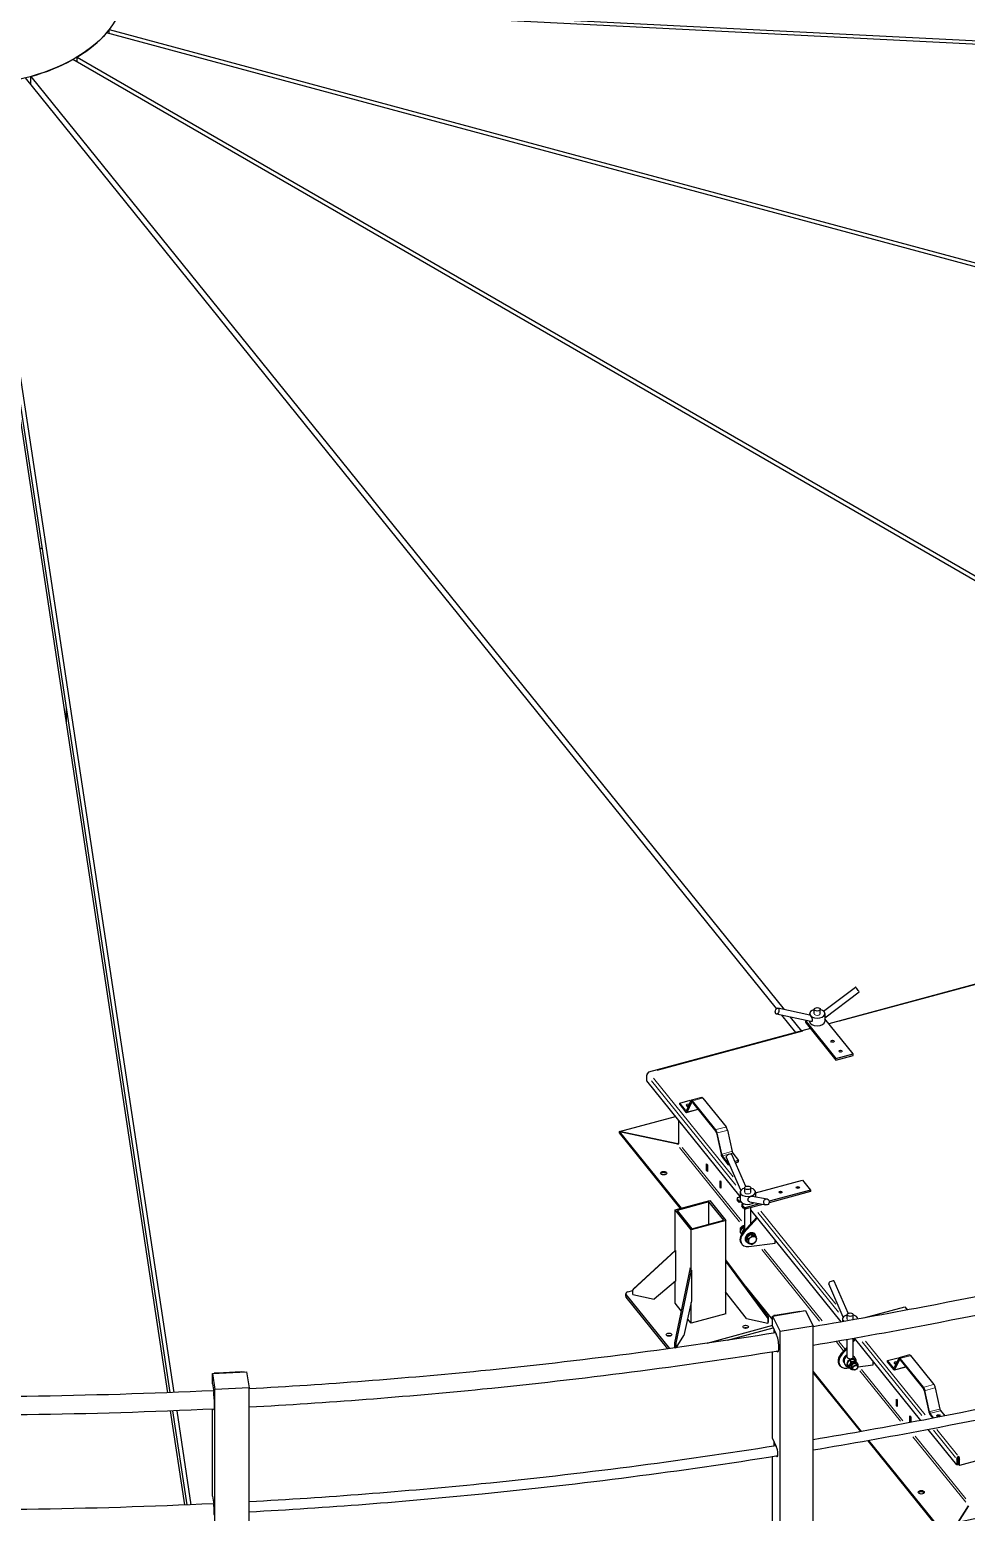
# Model space of a CAD drawing. Header units: millimetres. Extents: x 0 to 89100, y 0 to 63000.
# Drawn here: x 80287 to 82131, y 47537 to 50454 of the extents above; entities that cross this region are included whole.
import ezdxf

# ---------------------------------------------------------------- set-up
doc = ezdxf.new("R2010")
doc.units = ezdxf.units.MM
doc.header["$LTSCALE"] = 150
doc.layers.add('Visible', color=7, linetype='Continuous', lineweight=25)
doc.layers.add('Visible Narrow', color=7, linetype='Continuous', lineweight=18)

msp = doc.modelspace()

# ---------------------------------------------------------------- linework, layer by layer
at = {"layer": 'Visible'}
for p, q in [((85925.68, 50234.26), (80469.19, 50509.87)), ((80470.24, 50516.77), (85929.23, 50241.03)), ((85043.28, 49207.63), (80438.07, 50447.45)), ((80443.14, 50453.73), (85050.43, 49213.35)), ((80443.14, 50446.09), (80443.14, 50453.73)), ((83743.01, 48448.61), (80371.85, 50394.95)), ((80380.33, 50399.85), (83752.75, 48452.78)), ((80380.33, 50390.05), (80380.33, 50399.85)), ((81757.25, 48527.82), (80278.51, 50358.69)), ((80289.39, 50361.61), (81771.97, 48525.98)), ((80289.39, 50345.22), (80289.39, 50361.61)), ((80558.92, 47772.06), (80169.32, 50343.04)), ((80181.28, 50343.64), (80570.89, 47772.54)), ((80563.51, 47772.25), (80231.3, 49964.53)), ((80359.21, 49089.98), (80359.21, 49120.49)), ((82268.88, 48608.02), (81860.19, 48497.99)), ((81849.92, 48522.52), (81912.74, 48570.12)), ((81852.38, 48509.33), (81919.98, 48560.56)), ((81825.05, 48502.06), (81757.12, 48516.95)), ((81822.92, 48514.81), (81759.69, 48528.68)), ((81795.42, 48480.56), (81767.94, 48514.58)), ((81822.38, 48517.77), (81822.38, 48514.93)), ((81831.38, 48517.77), (81831.38, 48526.34)), ((81843.38, 48517.77), (81843.38, 48526.34)), ((81852.38, 48517.77), (81852.38, 48502.46)), ((81824.17, 48488.3), (81504.86, 48402.33)), ((81784.03, 48511.05), (81806.29, 48483.48)), ((81814.97, 48500.18), (81814.97, 48503.24)), ((81815.32, 48502.32), (81874.27, 48429.33)), ((81815.32, 48499.26), (81874.27, 48426.27)), ((81822.38, 48502.64), (81822.38, 48502.46)), ((81908.26, 48438.48), (81852.38, 48507.66)), ((81874.27, 48429.33), (81908.26, 48438.48)), ((81874.27, 48426.27), (81908.26, 48435.42)), ((81874.27, 48426.27), (81874.27, 48429.33)), ((81908.26, 48435.42), (81908.26, 48438.48)), ((81501.98, 48397.32), (81501.68, 48397.23)), ((81501.68, 48385.6), (81501.68, 48397.23)), ((81501.68, 48397.23), (81501.96, 48396.89)), ((81504.18, 48400.76), (81503.04, 48400.45)), ((81503.04, 48400.45), (81503.37, 48400.05)), ((81503.04, 48399.68), (81503.04, 48400.45)), ((81685.64, 48157.83), (81501.68, 48385.6)), ((81566.81, 48341.77), (81587.2, 48347.26)), ((81578.29, 48327.56), (81566.81, 48341.77)), ((81566.81, 48338.71), (81566.81, 48341.77)), ((81566.81, 48338.71), (81578.29, 48324.49)), ((81588.77, 48346.58), (81579.66, 48327.39)), ((81581.04, 48324.16), (81590.14, 48343.35)), ((81587.2, 48347.26), (81588.39, 48345.79)), ((81609.96, 48352.86), (81589.56, 48347.37)), ((81637.51, 48289.3), (81591.51, 48346.25)), ((81591.51, 48343.19), (81637.51, 48286.24)), ((81611.91, 48351.74), (81657.9, 48294.79)), ((81448.23, 48285.82), (81558.32, 48315.46)), ((81580.24, 48323.38), (81600.63, 48328.87)), ((81601.81, 48330.44), (81601.43, 48329.65)), ((81559.86, 48262.37), (81448.23, 48285.82)), ((81448.23, 48283.37), (81448.23, 48285.82)), ((81448.23, 48283.37), (81448.23, 48285.82)), ((81448.23, 48285.82), (81559.86, 48262.37)), ((81570.05, 48134.98), (81448.23, 48285.82)), ((81568.43, 48134.55), (81448.23, 48283.37)), ((81565.11, 48262.41), (81565.11, 48307.06)), ((81638.88, 48283.01), (81647.98, 48241.27)), ((81649.36, 48241.1), (81640.25, 48282.84)), ((81660.64, 48288.33), (81669.75, 48246.59)), ((81619.47, 48209.19), (81619.47, 48222.05)), ((81619.47, 48222.05), (81621.05, 48220.09)), ((81620.31, 48209.48), (81620.31, 48221.01)), ((81621.05, 48220.09), (81621.05, 48207.23)), ((81662.21, 48223.65), (81650.73, 48237.87)), ((81650.73, 48234.8), (81662.21, 48220.59)), ((81687.1, 48170.3), (81658.32, 48236.08)), ((81663.59, 48224.02), (81662.21, 48223.65)), ((81662.21, 48220.59), (81662.21, 48223.65)), ((81662.21, 48220.59), (81664.79, 48221.28)), ((81696.89, 48177.85), (81669.31, 48240.89)), ((81671.12, 48243.36), (81682.6, 48229.14)), ((81682.6, 48229.14), (81675.31, 48227.17)), ((81676.51, 48224.44), (81682.6, 48226.08)), ((81682.6, 48226.08), (81682.6, 48229.14)), ((81620.35, 48209.43), (81619.47, 48209.19)), ((81621.05, 48207.23), (81619.47, 48209.19)), ((81620.31, 48209.48), (81621.05, 48208.56)), ((81646.09, 48176.22), (81646.09, 48189.08)), ((81646.09, 48189.08), (81647.68, 48187.12)), ((81646.98, 48176.46), (81646.09, 48176.22)), ((81647.68, 48174.26), (81646.09, 48176.22)), ((81646.93, 48176.52), (81646.93, 48188.04)), ((81647.68, 48175.59), (81646.93, 48176.52)), ((81647.68, 48187.12), (81647.68, 48174.26)), ((81685.64, 48166.57), (81685.64, 48151.26)), ((81694.64, 48166.57), (81694.64, 48175.15)), ((81706.64, 48166.57), (81706.64, 48175.15)), ((81715.64, 48165.41), (81808.27, 48190.35)), ((81715.64, 48166.57), (81715.64, 48157.56)), ((81824.12, 48167.66), (81742.82, 48145.78)), ((81824.12, 48170.73), (81742.89, 48148.86)), ((81808.27, 48190.35), (81824.12, 48170.73)), ((81824.12, 48170.73), (81824.12, 48167.66)), ((81557.61, 48131.63), (81625.58, 48149.93)), ((81624.13, 48147.63), (81561.6, 48130.8)), ((81653.29, 48111.53), (81624.13, 48147.63)), ((81624.13, 48103.68), (81624.13, 48147.63)), ((81625.58, 48149.93), (81657.28, 48110.69)), ((81679.68, 48154.35), (81679.68, 48151.29)), ((81683.52, 48149.12), (81680.03, 48153.43)), ((81683.52, 48146.05), (81680.03, 48150.37)), ((81681.84, 48156.31), (81685.64, 48157.33)), ((81685.87, 48149.75), (81683.52, 48149.12)), ((81683.52, 48149.12), (81683.52, 48146.05)), ((81687.47, 48147.12), (81683.52, 48146.05)), ((81689.22, 48142.05), (81694.29, 48143.42)), ((81689.22, 48142.05), (81689.22, 48138.99)), ((81692.71, 48137.74), (81689.22, 48142.05)), ((81692.71, 48134.67), (81689.22, 48138.99)), ((81694.64, 48091.78), (81694.64, 48133.6)), ((81723.95, 48143.76), (81697.69, 48136.69)), ((81730.61, 48142.49), (81697.69, 48133.63)), ((81704.67, 48147.43), (81736.35, 48141.4)), ((81706.64, 48104.69), (81706.64, 48136.04)), ((81709.12, 48158.8), (81738.59, 48153.18)), ((81589.31, 48092.39), (81557.61, 48131.63)), ((81557.61, 48051.39), (81557.61, 48131.63)), ((81561.6, 48130.8), (81590.76, 48094.69)), ((81657.28, 48110.69), (81589.31, 48092.39)), ((81590.76, 48094.69), (81653.29, 48111.53)), ((81657.28, 48030.44), (81657.28, 48110.69)), ((81691.39, 48087.91), (81718.25, 48117.45)), ((81719.52, 48115.88), (81692.66, 48086.34)), ((81884.79, 47911.25), (81706.64, 48131.82)), ((81589.31, 48012.14), (81589.31, 48092.39)), ((81688.65, 48084.44), (81685.74, 48088.04)), ((81686.69, 48086.74), (81687.83, 48085.33)), ((81693.2, 48092.75), (81690.28, 48096.36)), ((81698.82, 48077.77), (81706.7, 48083.99)), ((81698.82, 48077.77), (81701.59, 48074.34)), ((81698.82, 48069.58), (81698.82, 48077.77)), ((81706.7, 48083.99), (81709.47, 48080.55)), ((81706.7, 48083.99), (81714.57, 48082.01)), ((81714.31, 48084.28), (81715.26, 48083.1)), ((81714.57, 48082.01), (81717.34, 48078.58)), ((81474.09, 47974.27), (81557.99, 48051.59)), ((81557.61, 48052.1), (81475.37, 47976.3)), ((81557.99, 48051.59), (81557.61, 48051.39)), ((81557.99, 48051.59), (81557.99, 47991.43)), ((81689.22, 48064.01), (81687.95, 48065.58)), ((81696.8, 48070.14), (81697.75, 48068.96)), ((81701.59, 48066.15), (81698.82, 48069.58)), ((81702.52, 48059.46), (81754.5, 48065.89)), ((81754.5, 48065.89), (81754.5, 48072.58)), ((81587.44, 48017.77), (81556.06, 47870.38)), ((81589.31, 48012.14), (81587.44, 48017.77)), ((81656.47, 48030.9), (81656.47, 47970.73)), ((81657.28, 48030.44), (81656.47, 48030.9)), ((81656.47, 48030.9), (81740.37, 47918.31)), ((81741.65, 47920.35), (81657.28, 48033.57)), ((81557.99, 47991.43), (81516.38, 47956.2)), ((81557.61, 47947.92), (81557.61, 47991.11)), ((81559.58, 47869.64), (81590.12, 48013.03)), ((81590.12, 48013.03), (81589.31, 48012.14)), ((81590.12, 48013.03), (81590.12, 47952.87)), ((81898.48, 47928.26), (81870.9, 47991.29)), ((81460.41, 47961.87), (81460.41, 47966.77)), ((81546.84, 47858.8), (81461.11, 47964.94)), ((81543.28, 47858.31), (81461.11, 47960.04)), ((81464.74, 47970.7), (81474.09, 47973.21)), ((81475.37, 47976.3), (81474.09, 47974.27)), ((81474.09, 47965.08), (81474.09, 47974.27)), ((81474.09, 47965.08), (81516.38, 47956.2)), ((81698.08, 47918.01), (81656.47, 47970.73)), ((81657.28, 47926.98), (81657.28, 47969.71)), ((81697.07, 47980.17), (81749.31, 47915.49)), ((81888.69, 47920.7), (81859.91, 47986.48)), ((81569.45, 47933.27), (81557.61, 47947.92)), ((81590.12, 47952.87), (81574.97, 47884.87)), ((81589.31, 47908.68), (81589.31, 47949.23)), ((81749.31, 47922.89), (81814.28, 47933.46)), ((81803.16, 47932.06), (81758.4, 47924.78)), ((81803.16, 47932.06), (81809.66, 47933.12)), ((81809.84, 47932.74), (81809.66, 47933.12)), ((81814.28, 47933.46), (81829.13, 47903.03)), ((81929.34, 47919.08), (82009.86, 47940.76)), ((82009.86, 47940.76), (82014.76, 47934.69)), ((81589.31, 47908.68), (81582.23, 47917.44)), ((81657.28, 47926.98), (81589.31, 47908.68)), ((81749.31, 47903.98), (81619.75, 47869.1)), ((81750.15, 47899.3), (81659.87, 47875)), ((81698.08, 47918.01), (81740.37, 47909.13)), ((81740.37, 47918.31), (81741.65, 47920.35)), ((81740.37, 47918.31), (81740.37, 47909.13)), ((81740.37, 47909.13), (81741.65, 47911.16)), ((81741.65, 47911.16), (81741.65, 47920.35)), ((81749.31, 47922.89), (81764.16, 47892.47)), ((81749.31, 47902.69), (81749.31, 47922.89)), ((81749.31, 47902.69), (81756.74, 47887.47)), ((81758.4, 47924.78), (81751.91, 47923.73)), ((81752.09, 47923.35), (81751.91, 47923.73)), ((81751.91, 47923.73), (81751.91, 47923.32)), ((81829.13, 47903.03), (81764.16, 47892.47)), ((81829.13, 47161.45), (81829.13, 47903.03)), ((81887.23, 47916.98), (81887.23, 47911.67)), ((81896.23, 47916.98), (81896.23, 47925.55)), ((81908.23, 47916.98), (81908.23, 47925.55)), ((81917.23, 47916.98), (81917.23, 47916.93)), ((81556.06, 47870.38), (81559.58, 47869.64)), ((81556.06, 47870.38), (81556.06, 47861.2)), ((81559.65, 47860.57), (81574.97, 47884.87)), ((81751.91, 47897.37), (81751.91, 47889.18)), ((81764.16, 47150.88), (81764.16, 47892.47)), ((81896.23, 47842.18), (81896.23, 47876.47)), ((81908.23, 47842.18), (81908.23, 47878.56)), ((81908.23, 47875.1), (81911.28, 47878.45)), ((81912.55, 47876.88), (81908.23, 47872.13)), ((82041.48, 47717.25), (81910.83, 47879.02)), ((81556.06, 47861.2), (81559.29, 47860.52)), ((81559.58, 47860.56), (81559.58, 47869.64)), ((81749.31, 47681.62), (81749.31, 47852.09)), ((81884.42, 47848.92), (81896.23, 47861.9)), ((81896.23, 47858.94), (81885.69, 47847.35)), ((81908.29, 47844.1), (81908.23, 47844.17)), ((82019.16, 47846.21), (81998.76, 47840.72)), ((82021.11, 47845.09), (82067.1, 47788.15)), ((80646.68, 47809.7), (80713.91, 47813.14)), ((80703.12, 47812.93), (80656.8, 47810.55)), ((80703.12, 47812.93), (80709.84, 47813.27)), ((80709.9, 47812.94), (80709.84, 47813.27)), ((80713.91, 47813.14), (80718.75, 47781.66)), ((81924.78, 47695.79), (81829.13, 47814.21)), ((81923.05, 47695.48), (81829.13, 47811.76)), ((81882.25, 47825.02), (81880.98, 47826.59)), ((81890.79, 47829.97), (81889.83, 47831.14)), ((81895.55, 47820.47), (81901.1, 47821.15)), ((81896.04, 47827.66), (81898.96, 47824.05)), ((81900.59, 47835.98), (81903.5, 47832.37)), ((81900.59, 47821.79), (81903.5, 47818.18)), ((81902.67, 47819.33), (81901.5, 47820.78)), ((81907.23, 47817.96), (81905.05, 47820.66)), ((81912.59, 47834.81), (81909.68, 47838.42)), ((81916.57, 47825.5), (81914.38, 47828.2)), ((81916.19, 47830.24), (81915.01, 47831.7)), ((81917.34, 47823.16), (81947.53, 47826.89)), ((81947.53, 47826.89), (81947.53, 47833.58)), ((81976.01, 47835.13), (81996.4, 47840.62)), ((81987.49, 47820.91), (81976.01, 47835.13)), ((81976.01, 47832.07), (81976.01, 47835.13)), ((81976.01, 47832.07), (81987.49, 47817.85)), ((81997.97, 47839.94), (81988.86, 47820.74)), ((81989.44, 47816.73), (82009.83, 47822.22)), ((81990.24, 47817.51), (81999.34, 47836.71)), ((81996.4, 47840.62), (81997.59, 47839.14)), ((82046.71, 47782.66), (82000.71, 47839.6)), ((82000.71, 47836.54), (82046.71, 47779.6)), ((82011.01, 47823.8), (82010.63, 47823)), ((80646.68, 47809.7), (80651.52, 47778.21)), ((80646.68, 47789.49), (80646.68, 47809.7)), ((80646.68, 47789.49), (80649.1, 47773.74)), ((80656.8, 47810.55), (80650.08, 47810.21)), ((80650.13, 47809.87), (80650.08, 47810.21)), ((80650.08, 47810.21), (80650.08, 47809.87)), ((80718.75, 47781.66), (80651.52, 47778.21)), ((80651.52, 47036.63), (80651.52, 47778.21)), ((80718.75, 47040.07), (80718.75, 47781.66)), ((81993.17, 47746.5), (81993.17, 47759.36)), ((81993.17, 47759.36), (81994.75, 47757.4)), ((81994.01, 47746.79), (81994.01, 47758.32)), ((81994.75, 47757.4), (81994.75, 47744.54)), ((82048.08, 47776.37), (82057.18, 47734.62)), ((82058.56, 47734.45), (82049.45, 47776.2)), ((82069.84, 47781.69), (82078.95, 47739.94)), ((80592.4, 47551.08), (80564.38, 47736.03)), ((80597, 47551.27), (80568.97, 47736.21)), ((80576.35, 47736.51), (80604.37, 47551.59)), ((80646.68, 47568.42), (80646.68, 47739.63)), ((81994.05, 47746.74), (81993.17, 47746.5)), ((81994.75, 47744.54), (81993.17, 47746.5)), ((81994.01, 47746.79), (81994.75, 47745.87)), ((82019.79, 47713.53), (82019.79, 47726.39)), ((82019.79, 47726.39), (82021.38, 47724.43)), ((82020.63, 47713.83), (82020.63, 47725.35)), ((82021.38, 47724.43), (82021.38, 47713.44)), ((82067.23, 47722.18), (82059.93, 47731.22)), ((82059.93, 47728.16), (82065.09, 47721.77)), ((82080.32, 47736.71), (82088.69, 47726.36)), ((82020.68, 47713.77), (82019.79, 47713.53)), ((82020.07, 47713.19), (82019.79, 47713.53)), ((82021, 47713.37), (82020.63, 47713.83)), ((82112.07, 47629.85), (82055.86, 47699.45)), ((82450.1, 47718.41), (82117.18, 47628.78)), ((81749.31, 47681.62), (81756.74, 47666.41)), ((81751.91, 47676.31), (81751.91, 47666.72)), ((82073.59, 47509.09), (81937.52, 47677.56)), ((82075.3, 47509.42), (81939.25, 47677.87)), ((81749.31, 47467.29), (81749.31, 47645.89)), ((82113.83, 47642.38), (82111.79, 47641.83)), ((82111.79, 47641.83), (82112.07, 47641.48)), ((82114.11, 47642.03), (82112.07, 47641.48)), ((82112.07, 47641.48), (82112.07, 47629.85)), ((82113.83, 47644.22), (82114.78, 47643.04)), ((82113.83, 47642.38), (82114.11, 47642.03)), ((82114.11, 47642.03), (82114.11, 47630.4)), ((82114.78, 47636.91), (82114.11, 47637.75)), ((82114.78, 47643.04), (82116.82, 47643.59)), ((82114.78, 47636.91), (82114.78, 47643.04)), ((82116.23, 47637.3), (82114.78, 47636.91)), ((82115.87, 47644.76), (82115.87, 47646.6)), ((82116.82, 47641.75), (82116.23, 47641.59)), ((82116.23, 47641.59), (82116.23, 47629.95)), ((82116.23, 47641.59), (82117.18, 47640.41)), ((82116.82, 47641.75), (82117.77, 47640.57)), ((82117.18, 47640.41), (82117.77, 47640.57)), ((82117.18, 47628.78), (82117.18, 47640.41)), ((82114.11, 47630.4), (82112.07, 47629.85)), ((82116.23, 47629.95), (82117.18, 47628.78)), ((80646.68, 47568.42), (80649.1, 47552.68)), ((82114.99, 47517.21), (82135.46, 47549.69)), ((82135.46, 47549.69), (82114.99, 47517.21))]:
    msp.add_line(p, q, dxfattribs=at)
for centre, start, end in [((81700.64, 48083.29), 166.75675, 174.6394), ((81902.23, 47833.7), 355.49669, 60), ((81902.23, 47833.7), 166.75675, 262.0295)]:
    msp.add_arc(centre, 12, start, end, dxfattribs=at)
for centre, major_axis, ratio, start_param, end_param in [((80147.07, 50348.97), (-6187.5, 0), 0.5773503, 6.0985564, 9.6081897), ((80147.07, 50529.62), (-323.93, 0), 0.5773503, 2.374718, 2.6867368), ((80147.07, 50529.62), (-323.93, 0), 0.5773503, 2.0256522, 2.337671), ((80147.07, 50348.97), (6112.5, 0), 0.5773503, 3.3458491, 6.2831853), ((80147.07, 49856.01), (-750, 0), 0.5773503, 1.785994, 1.7921865), ((81916.36, 48565.34), (-3.62, 4.78), 0.0281266, 3.1415927, 6.2831853), ((81837.38, 48517.77), (15, 0), 0.5773503, 1.9823132, 7.4424648), ((81818.72, 48503.24), (-3.75, 0), 0.5773503, 5.829776, 6.7195176), ((81818.72, 48500.18), (-3.75, 0), 0.5773503, 0, 0.4363323), ((81837.38, 48502.46), (15, 0), 0.5773503, 3.1415927, 6.2831853), ((81867.5, 48460.27), (3.37, 0), 0.5773503, 0.9037852, 2.2378075), ((81867.5, 48460.27), (-3.37, 0), 0.5773503, 4.0453778, 5.3794001), ((81883.34, 48440.65), (3.37, 0), 0.5773503, 0.9037852, 2.2378075), ((81883.34, 48440.65), (-3.37, 0), 0.5773503, 4.0453778, 5.3794001), ((81506.03, 48397.99), (3.5, 2.83), 0.7399972, 1.03209, 2.6028863), ((81506.03, 48397.99), (-1.17, 4.35), 0.3450664, 5.6206309, 7.0760912), ((81582.71, 48337.45), (-3.37, 0), 0.5773503, 3.9278463, 8.1039093), ((81591.51, 48340.12), (-1.95, 7.24), 0.3450664, 5.6206309, 6.6678285), ((81591.51, 48340.12), (-0.97, 3.62), 0.3450664, 5.6206309, 6.6678285), ((81611.91, 48345.61), (-1.95, 7.24), 0.3450664, 5.6206309, 6.2831853), ((81578.29, 48330.62), (0.97, -3.62), 0.3450664, 5.6206309, 6.6678285), ((81578.29, 48330.62), (1.95, -7.24), 0.3450664, 5.6206309, 6.6678285), ((81582.71, 48334.39), (3.37, 0), 0.5773503, 1.2240177, 2.2377771), ((81582.71, 48334.39), (-3.37, 0), 0.5773503, 4.3655678, 5.3794001), ((81598.68, 48336.11), (1.95, -7.24), 0.3450664, 0, 0.3846432), ((81637.51, 48283.18), (1.95, -7.24), 0.3450664, 1.4318407, 2.4790383), ((81637.51, 48283.18), (-0.97, 3.62), 0.3450664, 4.5734334, 5.6206309), ((81657.9, 48288.67), (-1.95, 7.24), 0.3450664, 4.5734334, 5.6206309), ((81650.73, 48240.93), (-1.95, 7.24), 0.3450664, 1.4318407, 2.4790383), ((81650.73, 48240.93), (0.97, -3.62), 0.3450664, 4.5734334, 5.6206309), ((81663.82, 48238.48), (-5.5, -2.4), 0.3753006, 3.1415927, 6.2831853), ((81671.12, 48246.42), (-0.97, 3.62), 0.3450664, 1.4318407, 2.4790383), ((81534.95, 48201.61), (6, 0), 0.5773503, 0.3613671, 2.7802255), ((81700.64, 48166.57), (15, 0), 0.5773503, 1.9823132, 7.4424648), ((81765.22, 48163.75), (3.37, 0), 0.5773503, 0.9037852, 2.2378075), ((81765.22, 48163.75), (-3.37, 0), 0.5773503, 4.0453778, 5.3794001), ((81799.2, 48172.9), (3.37, 0), 0.5773503, 0.9037852, 2.2378075), ((81799.2, 48172.9), (-3.37, 0), 0.5773503, 4.0453778, 5.3794001), ((81683.43, 48154.35), (-3.75, 0), 0.5773503, 5.1487213, 6.7195176), ((81683.43, 48151.29), (-3.75, 0), 0.5773503, 0, 0.4363323), ((81700.64, 48151.26), (-15, 0), 0.5773503, 0, 2.4798153), ((81696.11, 48138.65), (-3.75, 0), 0.5773503, 0.4363323, 2.0071286), ((81696.11, 48135.59), (-3.75, 0), 0.5773503, 0.4363323, 2.0071286), ((81704.29, 48078.78), (-16.34, -13.19), 0.7399972, 4.9182996, 6.2831853), ((81690.98, 48095.26), (4.67, 3.77), 0.7399972, 0.2919111, 2.8847674), ((81705.56, 48077.21), (-16.34, -13.19), 0.7399972, 4.9182996, 7.1550406), ((81697.95, 48086.63), (-7.91, -6.39), 0.7399972, 4.5406422, 5.5218653), ((81705.56, 48077.21), (8.75, 7.07), 0.7399972, 0, 3.1415927), ((81700.64, 48091.78), (-6, 0), 0.5773503, 0, 0.0768904), ((81706.51, 48076.03), (8.75, 7.07), 0.7399972, 5.8131779, 9.8947854), ((81706.51, 48076.03), (-6.75, -5.45), 0.7399972, 5.5273847, 5.9615732), ((81706.51, 48076.03), (-6.75, -5.45), 0.7399972, 4.391423, 5.0031399), ((81706.51, 48076.03), (6.75, 5.45), 0.7399972, 0.2971969, 0.7197856), ((81865.4, 47988.89), (-5.5, -2.4), 0.3753006, 3.1415927, 6.2831853), ((81467.91, 47966.77), (-7.5, 0), 0.5773503, 5.1487213, 6.7195176), ((81467.91, 47961.87), (-7.5, 0), 0.5773503, 0, 0.4363323), ((81696.35, 47896.76), (-5.44, 0), 0.5773503, 4.0366673, 5.3881107), ((81746.98, 47903.23), (7.5, 0), 0.5773503, 5.1487213, 5.2553386), ((81902.23, 47916.98), (-15, 0), 0.5773503, 5.1239058, 6.878813), ((81902.23, 47916.98), (15, 0), 0.5773503, 6.2771392, 7.4424648), ((81545.46, 47881.22), (-5.44, 0), 0.5773503, 4.0366673, 5.3881107), ((81756.74, 47871.55), (3.13, -19.25), 0.2213923, 5.8952969, 8.7911878), ((81758.9, 47871.9), (3.13, -19.25), 0.2213923, 5.8963195, 6.0262455), ((81897.32, 47839.78), (-16.34, -13.19), 0.7399972, 4.9182996, 6.2831853), ((81898.59, 47838.21), (-16.34, -13.19), 0.7399972, 4.9182996, 7.1550406), ((81898.59, 47838.21), (-8.75, -7.07), 0.7399972, 4.4067527, 6.2831853), ((81899.54, 47837.03), (-8.75, -7.07), 0.7399972, 4.5038774, 6.2963325), ((81899.54, 47837.03), (-7.91, -6.39), 0.7399972, 4.5406422, 5.5218653), ((81902.23, 47842.18), (6, 0), 0.5773503, 3.1415927, 6.2831853), ((81899.54, 47837.03), (8.75, 7.07), 0.7399972, 6.2700381, 6.2941255), ((82000.71, 47833.48), (-1.95, 7.24), 0.3450664, 5.6206309, 6.6678285), ((82021.11, 47838.97), (-1.95, 7.24), 0.3450664, 5.6206309, 6.2831853), ((81904.93, 47830.36), (-7.91, -6.39), 0.7399972, 2.6008866, 6.8154944), ((81908.25, 47826.24), (-6.76, -5.46), 0.7399972, 5.2208802, 6.2680778), ((81908.25, 47826.24), (6.76, 5.46), 0.7399972, 1.03209, 2.0792875), ((81908.25, 47826.24), (-6.76, -5.46), 0.7399972, 6.2680778, 6.2831853), ((81909.92, 47824.18), (-5.19, -4.19), 0.7399972, 2.6889708, 6.7358072), ((81909.71, 47824.43), (-4.67, -3.77), 0.7399972, 3.1415927, 6.2831853), ((81909.71, 47824.43), (-5.19, -4.19), 0.7399972, 0.0335073, 0.4526219), ((81908.25, 47826.24), (6.76, 5.46), 0.7399972, 0, 1.03209), ((81909.71, 47824.43), (5.19, 4.19), 0.7399972, 5.8305634, 6.249678), ((81987.49, 47823.97), (0.97, -3.62), 0.3450664, 5.6206309, 6.6678285), ((81987.49, 47823.97), (1.95, -7.24), 0.3450664, 5.6206309, 6.6678285), ((81991.91, 47830.81), (-3.37, 0), 0.5773503, 3.9278463, 8.1039093), ((81991.91, 47827.75), (3.37, 0), 0.5773503, 1.2239751, 2.2378075), ((81991.91, 47827.75), (-3.37, 0), 0.5773503, 4.3655678, 5.3794001), ((82000.71, 47833.48), (-0.97, 3.62), 0.3450664, 5.6206309, 6.6678285), ((82007.88, 47829.46), (1.95, -7.24), 0.3450664, 0, 0.3846432), ((82046.71, 47776.54), (1.95, -7.24), 0.3450664, 1.4318407, 2.4790383), ((82067.1, 47782.03), (-1.95, 7.24), 0.3450664, 4.5734334, 5.6206309), ((80649.1, 47757.82), (1, -19.47), 0.0722145, 5.8959896, 8.807446), ((82046.71, 47776.54), (-0.97, 3.62), 0.3450664, 4.5734334, 5.6206309), ((82059.93, 47734.28), (-1.95, 7.24), 0.3450664, 1.4318407, 2.4790383), ((82059.93, 47734.28), (0.97, -3.62), 0.3450664, 4.5734334, 5.6206309), ((82075.9, 47723.75), (-3.37, 0), 0.5773503, 4.0453778, 5.3794001), ((82080.32, 47739.77), (-0.97, 3.62), 0.3450664, 1.4318407, 2.4790383), ((81756.74, 47657.22), (1.81, -11.1), 0.2213923, 5.8127772, 8.7911878), ((81758.9, 47657.57), (1.81, -11.1), 0.2213923, 5.8142349, 5.827054), ((82115.87, 47642.93), (-3.5, -2.83), 0.7399972, 4.1736827, 5.744479), ((82115.87, 47642.93), (-1.17, 4.35), 0.3450664, 4.0498346, 5.6206309), ((80649.1, 47543.49), (0.58, -11.24), 0.0722145, 5.8135378, 8.807446), ((82042.09, 47573.7), (6, 0), 0.5773503, 0.3613671, 2.7802255)]:
    msp.add_ellipse(centre, major_axis=major_axis, ratio=ratio, start_param=start_param, end_param=end_param, dxfattribs=at)
for centre, major_axis, ratio in [((80147.07, 50529.62), (-323.89, 0), 0.5773503), ((81758.41, 48522.82), (-1.29, -5.86), 0.5785522), ((81837.38, 48526.34), (-6, 0), 0.5773503), ((81867.5, 48463.34), (3.37, 0), 0.5773503), ((81883.34, 48443.71), (3.37, 0), 0.5773503), ((81534.95, 48204.06), (-6, 0), 0.5773503), ((81700.64, 48175.15), (-6, 0), 0.5773503), ((81765.22, 48166.81), (-3.37, 0), 0.5773503), ((81799.2, 48175.96), (-3.37, 0), 0.5773503), ((81737.47, 48147.29), (-1.12, -5.89), 0.9257262), ((81709.68, 48072.11), (6.75, 5.45), 0.7399972), ((81902.23, 47925.55), (6, 0), 0.5773503), ((81696.35, 47901.66), (5.44, 0), 0.5773503), ((81545.46, 47886.12), (5.44, 0), 0.5773503), ((81911.9, 47821.73), (-4.67, -3.77), 0.7399972), ((81912.22, 47821.34), (-4.08, -3.3), 0.7399972), ((82075.9, 47726.81), (-3.37, 0), 0.5773503), ((82042.09, 47576.15), (-6, 0), 0.5773503)]:
    msp.add_ellipse(centre, major_axis=major_axis, ratio=ratio, dxfattribs=at)
for points, knots in [([(81822.92, 48514.81), (81822.93, 48514.81), (81822.94, 48514.81), (81823.06, 48514.77), (81823.18, 48514.69), (81823.46, 48514.44), (81823.62, 48514.26), (81823.96, 48513.84), (81824.15, 48513.58), (81824.55, 48512.99), (81824.76, 48512.66), (81825.38, 48511.61), (81825.8, 48510.82), (81826.51, 48509.27), (81826.85, 48508.38), (81827.33, 48506.66), (81827.46, 48505.82), (81827.46, 48504.43), (81827.35, 48503.78), (81826.87, 48502.75), (81826.51, 48502.38), (81825.8, 48502.03), (81825.42, 48501.98), (81825.05, 48502.06)], [1.0190175, 1.0190175, 1.0190175, 1.0190175, 1.0403928, 1.0403928, 1.2040053, 1.2040053, 1.3676178, 1.3676178, 1.5312304, 1.5312304, 1.6948429, 1.6948429, 2.0220679, 2.0220679, 2.3786518, 2.3786518, 2.7352357, 2.7352357, 3.0571869, 3.0571869, 3.3791381, 3.3791381, 3.6472257, 3.6472257, 3.6472257, 3.6472257]), ([(81559.86, 48262.37), (81560.41, 48262.3), (81561.03, 48262.32), (81562.13, 48262.43), (81562.59, 48262.51), (81563.79, 48262.75), (81564.51, 48262.94), (81565.11, 48263.2)], [-1, -1, -1, -1, -0.77953769, -0.77953769, -0.62266626, -0.62266626, -0.36337426, -0.36337426, -0.36337426, -0.36337426]), ([(81559.86, 48262.37), (81560.35, 48262.21), (81560.86, 48262.04), (81561.71, 48261.77), (81562.05, 48261.66), (81563.01, 48261.41), (81563.6, 48261.3), (81564.19, 48261.38), (81564.29, 48261.4), (81564.8, 48261.56), (81565.11, 48261.87), (81565.11, 48262.41)], [-1, -1, -1, -1, -0.7795377, -0.7795377, -0.6226663, -0.6226663, -0.3366342, -0.3366342, -0.276727, -0.276727, 0, 0, 0, 0]), ([(81701.01, 48151.73), (81701.01, 48152.46), (81701.19, 48153.24), (81701.85, 48154.73), (81702.33, 48155.44), (81703.38, 48156.62), (81704.03, 48157.18), (81705.1, 48157.88), (81705.47, 48158.09), (81706.23, 48158.43), (81706.61, 48158.57), (81707.35, 48158.77), (81707.72, 48158.83), (81708.42, 48158.88), (81708.75, 48158.86), (81709.08, 48158.81), (81709.1, 48158.8), (81709.12, 48158.8)], [0, 0, 0, 0, 0.3565839, 0.3565839, 0.7131678, 0.7131678, 1.0403928, 1.0403928, 1.2040053, 1.2040053, 1.3676178, 1.3676178, 1.5312304, 1.5312304, 1.6948429, 1.6948429, 1.7059997, 1.7059997, 1.7059997, 1.7059997]), ([(81704.67, 48147.43), (81704.02, 48147.56), (81703.4, 48147.82), (81702.32, 48148.55), (81701.81, 48149.11), (81701.16, 48150.37), (81701.01, 48151.08), (81701.01, 48151.73)], [4.30340707, 4.30340707, 4.30340707, 4.30340707, 4.58087166, 4.58087166, 4.90282284, 4.90282284, 5.22477402, 5.22477402, 5.22477402, 5.22477402]), ([(82806.78, 48119.9), (82560.49, 48050.23), (82305.95, 47990.25), (81973.81, 47926.82), (81901.67, 47913.91), (81829.13, 47901.77)], [4.35333267, 4.35333267, 4.35333267, 4.35333267, 4.48947876, 4.48947876, 4.52695786, 4.52695786, 4.52695786, 4.52695786]), ([(81694.64, 48099.77), (81694.46, 48099.76), (81694.28, 48099.74), (81693.24, 48099.58), (81692.37, 48099.31), (81690.7, 48098.55), (81689.9, 48098.06), (81688.45, 48096.88), (81687.79, 48096.19), (81686.69, 48094.71), (81686.25, 48093.91), (81685.64, 48092.26), (81685.47, 48091.42), (81685.43, 48089.79), (81685.55, 48089.01), (81685.82, 48088.28), (81685.82, 48088.27), (81685.82, 48088.26)], [4.5134937, 4.5134937, 4.5134937, 4.5134937, 4.5828063, 4.5828063, 4.9157661, 4.9157661, 5.2528826, 5.2528826, 5.5904671, 5.5904671, 5.9275667, 5.9275667, 6.2603172, 6.2603172, 6.57754, 6.57754, 6.5808679, 6.5808679, 6.5808679, 6.5808679]), ([(82816.37, 48084.96), (82569.12, 48015.03), (82313.64, 47954.84), (81978.36, 47890.81), (81903.95, 47877.51), (81829.13, 47865.05)], [4.35338317, 4.35338317, 4.35338317, 4.35338317, 4.48947876, 4.48947876, 4.52798299, 4.52798299, 4.52798299, 4.52798299]), ([(81755.61, 47889.77), (81564.31, 47859.28), (81370.4, 47834.24), (81023.64, 47799.7), (80871.48, 47787.97), (80718.75, 47779.6)], [4.53959631, 4.53959631, 4.53959631, 4.53959631, 4.63808557, 4.63808557, 4.71421058, 4.71421058, 4.71421058, 4.71421058]), ([(82807.89, 47897.54), (82561.71, 47827.94), (82307.3, 47768), (81974.82, 47704.51), (81902.17, 47691.51), (81829.13, 47679.31)], [4.35353066, 4.35353066, 4.35353066, 4.35353066, 4.48947876, 4.48947876, 4.52718565, 4.52718565, 4.52718565, 4.52718565]), ([(82813.37, 47878.12), (82566.6, 47808.36), (82311.63, 47748.29), (81977.35, 47684.46), (81903.45, 47671.24), (81829.13, 47658.85)], [4.353533, 4.353533, 4.353533, 4.353533, 4.48947876, 4.48947876, 4.52775658, 4.52775658, 4.52775658, 4.52775658]), ([(81761.24, 47853.98), (81569.25, 47823.39), (81374.66, 47798.26), (81026.04, 47763.54), (80872.68, 47751.73), (80718.75, 47743.32)], [4.5396091, 4.5396091, 4.5396091, 4.5396091, 4.63808557, 4.63808557, 4.714539, 4.714539, 4.714539, 4.714539]), ([(81908.09, 47817.2), (81907.44, 47817.16), (81906.79, 47817.19), (81905.38, 47817.46), (81904.64, 47817.74), (81903.49, 47818.47), (81903.04, 47818.87), (81902.67, 47819.33)], [4.92913195, 4.92913195, 4.92913195, 4.92913195, 5.18290452, 5.18290452, 5.50012735, 5.50012735, 5.74447898, 5.74447898, 5.74447898, 5.74447898]), ([(81916.19, 47830.24), (81916.62, 47829.71), (81916.95, 47829.08), (81917.37, 47827.72), (81917.46, 47826.98), (81917.39, 47825.66), (81917.29, 47825.07), (81917.12, 47824.5)], [2.60288632, 2.60288632, 2.60288632, 2.60288632, 2.88941932, 2.88941932, 3.18669887, 3.18669887, 3.41823335, 3.41823335, 3.41823335, 3.41823335]), ([(80648.75, 47775.99), (80526.53, 47770.12), (80404, 47766.39), (80051.28, 47761.87), (79820.88, 47766.51), (79591.7, 47778.71)], [4.72583543, 4.72583543, 4.72583543, 4.72583543, 4.78669239, 4.78669239, 4.90090271, 4.90090271, 4.90090271, 4.90090271]), ([(80650.55, 47739.81), (80527.89, 47733.92), (80404.91, 47730.17), (80050.93, 47725.63), (79819.72, 47730.29), (79589.71, 47742.54)], [4.72582525, 4.72582525, 4.72582525, 4.72582525, 4.78669239, 4.78669239, 4.90091194, 4.90091194, 4.90091194, 4.90091194]), ([(81756.24, 47667.41), (81564.99, 47636.95), (81371.13, 47611.92), (81024.18, 47577.36), (80871.74, 47565.61), (80718.75, 47557.23)], [4.53970495, 4.53970495, 4.53970495, 4.53970495, 4.63808557, 4.63808557, 4.71428353, 4.71428353, 4.71428353, 4.71428353]), ([(82807.89, 47683.21), (82561.71, 47613.61), (82307.3, 47553.67), (81974.82, 47490.18), (81902.17, 47477.18), (81829.13, 47464.98)], [4.35353066, 4.35353066, 4.35353066, 4.35353066, 4.48947876, 4.48947876, 4.52718565, 4.52718565, 4.52718565, 4.52718565]), ([(81759.46, 47647.5), (81567.79, 47616.96), (81373.53, 47591.88), (81025.51, 47557.22), (80872.41, 47545.43), (80718.75, 47537.02)], [4.53969816, 4.53969816, 4.53969816, 4.53969816, 4.63808557, 4.63808557, 4.71446644, 4.71446644, 4.71446644, 4.71446644]), ([(82813.37, 47663.79), (82566.6, 47594.03), (82311.63, 47533.96), (81977.35, 47470.13), (81903.45, 47456.91), (81829.13, 47444.52)], [4.353533, 4.353533, 4.353533, 4.353533, 4.48947876, 4.48947876, 4.52775658, 4.52775658, 4.52775658, 4.52775658]), ([(80648.95, 47553.64), (80526.7, 47547.76), (80404.14, 47544.04), (80051.28, 47539.51), (79820.77, 47544.15), (79591.48, 47556.36)], [4.72586647, 4.72586647, 4.72586647, 4.72586647, 4.78669239, 4.78669239, 4.90086809, 4.90086809, 4.90086809, 4.90086809])]:
    msp.add_open_spline(points, degree=3, knots=knots, dxfattribs=at)
for points, weights in [([(81685.74, 48088.04), (81686.75, 48090.53), (81687.8, 48092.46)], [1, 1.0379548493, 1]), ([(81687.8, 48085.37), (81686.75, 48086.73), (81685.74, 48088.04)], [1, 1.0379548493, 1]), ([(81687.8, 48092.46), (81688.86, 48094.39), (81690.28, 48096.36)], [1, 1.0379548493, 1]), ([(81688.63, 48084.3), (81688.2, 48084.86), (81687.8, 48085.37)], [1.017596529, 1.01385826034, 1]), ([(81688.7, 48084.51), (81688.68, 48084.47), (81688.65, 48084.44)], [1.00137788867, 1.00070192553, 1]), ([(81688.65, 48084.44), (81688.67, 48084.41), (81688.68, 48084.39)], [1, 1.00042026152, 1.00083121621]), ([(81690.28, 48096.36), (81692.51, 48097.27), (81694.62, 48097.84)], [1, 1.0379548493, 1]), ([(81693.2, 48092.75), (81693.1, 48092.53), (81693.01, 48092.31)], [1, 1.0033309343, 1.00607722008]), ([(81693.67, 48092.83), (81693.44, 48092.79), (81693.2, 48092.75)], [1.006068674, 1.00332575244, 1]), ([(81694.62, 48097.84), (81694.63, 48097.84), (81694.64, 48097.85)], [1, 1.00019334266, 1.00038471555]), ([(81709.47, 48080.55), (81705.92, 48076.97), (81701.59, 48074.34)], [1, 1.15470053838, 1]), ([(81701.59, 48074.34), (81701.98, 48069.77), (81701.59, 48066.15)], [1, 1.15470053838, 1]), ([(81717.34, 48078.58), (81713.79, 48079.09), (81709.47, 48080.55)], [1, 1.15470053838, 1]), ([(81717.34, 48070.39), (81717.73, 48074.01), (81717.34, 48078.58)], [1, 1.15470053838, 1]), ([(81701.59, 48066.15), (81705.92, 48064.68), (81709.47, 48064.17)], [1, 1.15470053838, 1]), ([(81709.47, 48064.17), (81713.79, 48066.8), (81717.34, 48070.39)], [1, 1.15470053838, 1]), ([(81896.04, 47827.66), (81897.05, 47830.14), (81898.11, 47832.07)], [1, 1.0379548493, 1]), ([(81898.11, 47824.98), (81897.05, 47826.34), (81896.04, 47827.66)], [1, 1.0379548493, 1]), ([(81898.11, 47832.07), (81899.16, 47834), (81900.59, 47835.98)], [1, 1.0379548493, 1]), ([(81900.59, 47821.79), (81899.16, 47823.62), (81898.11, 47824.98)], [1, 1.0379548493, 1]), ([(81901.44, 47827.95), (81900.38, 47826.02), (81898.96, 47824.05)], [1, 1.0379548493, 1]), ([(81898.96, 47824.05), (81900.38, 47822.22), (81901.44, 47820.86)], [1, 1.0379548493, 1]), ([(81900.59, 47835.98), (81902.82, 47836.89), (81904.93, 47837.46)], [1, 1.0379548493, 1]), ([(81903.5, 47832.37), (81902.49, 47829.88), (81901.44, 47827.95)], [1, 1.0379548493, 1]), ([(81901.44, 47820.86), (81902.49, 47819.5), (81903.5, 47818.18)], [1, 1.0379548493, 1]), ([(81908.25, 47833.33), (81906.14, 47832.77), (81903.5, 47832.37)], [1, 1.0379548493, 1]), ([(81903.5, 47818.18), (81903.68, 47818.21), (81903.86, 47818.24)], [1, 1.00253595153, 1.00473302409]), ([(81904.93, 47837.46), (81907.04, 47838.02), (81909.68, 47838.42)], [1, 1.0379548493, 1]), ([(81912.59, 47834.81), (81910.36, 47833.9), (81908.25, 47833.33)], [1, 1.0379548493, 1]), ([(81915.04, 47831.66), (81914, 47833.01), (81912.59, 47834.81)], [1.00101738466, 1.03743915007, 1]), ([(81917.14, 47828.95), (81916.88, 47829.28), (81916.63, 47829.6)], [1, 1.00929560172, 1.01403799283]), ([(81917.05, 47828.73), (81917.09, 47828.84), (81917.14, 47828.95)], [1.00306600761, 1.00160049403, 1])]:
    msp.add_rational_spline(points, weights, degree=2, dxfattribs=at)
msp.add_open_spline([(81686.24, 48087.39), (81686.37, 48087.16), (81686.52, 48086.95), (81686.69, 48086.74)], degree=3, dxfattribs=at)
at = {"layer": 'Visible Narrow'}
for p, q in [((82249.59, 48601.84), (81881.31, 48502.69)), ((81808.89, 48483.2), (81521.97, 48405.95)), ((81815.32, 48499.41), (81815.32, 48502.17)), ((81676.95, 48180.23), (81511.17, 48385.49)), ((81514.74, 48390.88), (81671.53, 48196.76)), ((81590.07, 48343.52), (81588.84, 48346.42)), ((81591.03, 48343.59), (81590.19, 48343.37)), ((81591.51, 48346.09), (81591.51, 48343.34)), ((81610.89, 48351.46), (81592.53, 48346.52)), ((81578.29, 48324.65), (81578.29, 48327.4)), ((81578.37, 48327.58), (81579.87, 48327.98)), ((81579.73, 48327.23), (81580.97, 48324.32)), ((81582.06, 48324.43), (81600.41, 48329.37)), ((81637.51, 48286.4), (81637.51, 48289.15)), ((81638.53, 48289.58), (81656.88, 48294.52)), ((81640.18, 48282.85), (81638.95, 48283)), ((81659.62, 48288.06), (81641.27, 48283.12)), ((81560.12, 48262.44), (81564.85, 48263.71)), ((81684.33, 48108.25), (81566.41, 48254.25)), ((81571.59, 48254.39), (81688.17, 48110.05)), ((81648.05, 48241.26), (81649.29, 48241.11)), ((81650.38, 48241.37), (81668.73, 48246.31)), ((81650.73, 48237.71), (81650.73, 48234.96)), ((81670.1, 48243.08), (81651.75, 48238.14)), ((81680.03, 48153.28), (81680.03, 48150.52)), ((81692.71, 48137.58), (81692.71, 48134.83)), ((81697.69, 48136.54), (81697.69, 48133.78)), ((81878.94, 47930.14), (81720.38, 48126.46)), ((81726.27, 48128.98), (81873.64, 47946.52)), ((81692.59, 48086.42), (81691.45, 48087.84)), ((81842.13, 47912.87), (81728.14, 48054.01)), ((81732.94, 48054.61), (81846.79, 47913.65)), ((81461.11, 47960.29), (81461.11, 47964.7)), ((81803.34, 47931.7), (81803.17, 47932.04)), ((81750.15, 47900.88), (81750.15, 47899.39)), ((81758.41, 47924.77), (81758.58, 47924.42)), ((81888.64, 47855.29), (81875.3, 47871.81)), ((81879.85, 47872.72), (81891.53, 47858.25)), ((82043.1, 47726.88), (81925.58, 47872.38)), ((81932.52, 47873.61), (82049.97, 47728.19)), ((81885.62, 47847.43), (81884.48, 47848.84)), ((82020.09, 47844.82), (82001.73, 47839.88)), ((80703.17, 47812.61), (80703.12, 47812.91)), ((82001.14, 47715.99), (81921.09, 47815.11)), ((81924.17, 47817.84), (82005.66, 47716.95)), ((81987.49, 47818), (81987.49, 47820.76)), ((81987.57, 47820.93), (81989.07, 47821.34)), ((81988.93, 47820.58), (81990.17, 47817.67)), ((81991.26, 47817.79), (82009.61, 47822.73)), ((81999.27, 47836.87), (81998.04, 47839.78)), ((82000.23, 47836.95), (81999.39, 47836.72)), ((82000.71, 47839.45), (82000.71, 47836.7)), ((80656.81, 47810.53), (80656.85, 47810.23)), ((82046.71, 47779.75), (82046.71, 47782.51)), ((82047.73, 47782.94), (82066.08, 47787.88)), ((82049.38, 47776.21), (82048.15, 47776.36)), ((82068.82, 47781.42), (82050.47, 47776.48)), ((82057.25, 47734.61), (82058.49, 47734.46)), ((82059.58, 47734.73), (82077.93, 47739.67)), ((82059.93, 47731.07), (82059.93, 47728.31)), ((82079.3, 47736.44), (82060.95, 47731.5)), ((82109.4, 47644.79), (82066.38, 47698.05)), ((82073.11, 47699.55), (82113.62, 47649.39)), ((82129.69, 47556.84), (82025.77, 47685.51)), ((82030.14, 47686.64), (82130.09, 47562.89)), ((82113.83, 47644.22), (82115.87, 47644.76)), ((82113.83, 47642.38), (82113.83, 47644.22)), ((82115.87, 47644.76), (82116.82, 47643.59)), ((82116.82, 47643.59), (82116.82, 47641.75))]:
    msp.add_line(p, q, dxfattribs=at)
for centre, major_axis, ratio, start_param, end_param in [((81837.38, 48517.77), (-6, 0), 0.5773503, 0, 3.1415927), ((81700.64, 48166.57), (-6, 0), 0.5773503, 0, 3.1415927), ((81693.44, 48092.2), (-6.76, -5.46), 0.7399972, 4.1203235, 5.9088213), ((81693.44, 48092.2), (-6.76, -5.46), 0.7399972, 6.175595, 6.2775227), ((81902.23, 47916.98), (-6, 0), 0.5773503, 0, 1.13294), ((81902.23, 47916.98), (6, 0), 0.5773503, 5.7398269, 6.2831853), ((81909.43, 47824.79), (-6.76, -5.46), 0.7399972, 3.2986723, 6.1261057)]:
    msp.add_ellipse(centre, major_axis=major_axis, ratio=ratio, start_param=start_param, end_param=end_param, dxfattribs=at)

doc.saveas('drawing.dxf')
